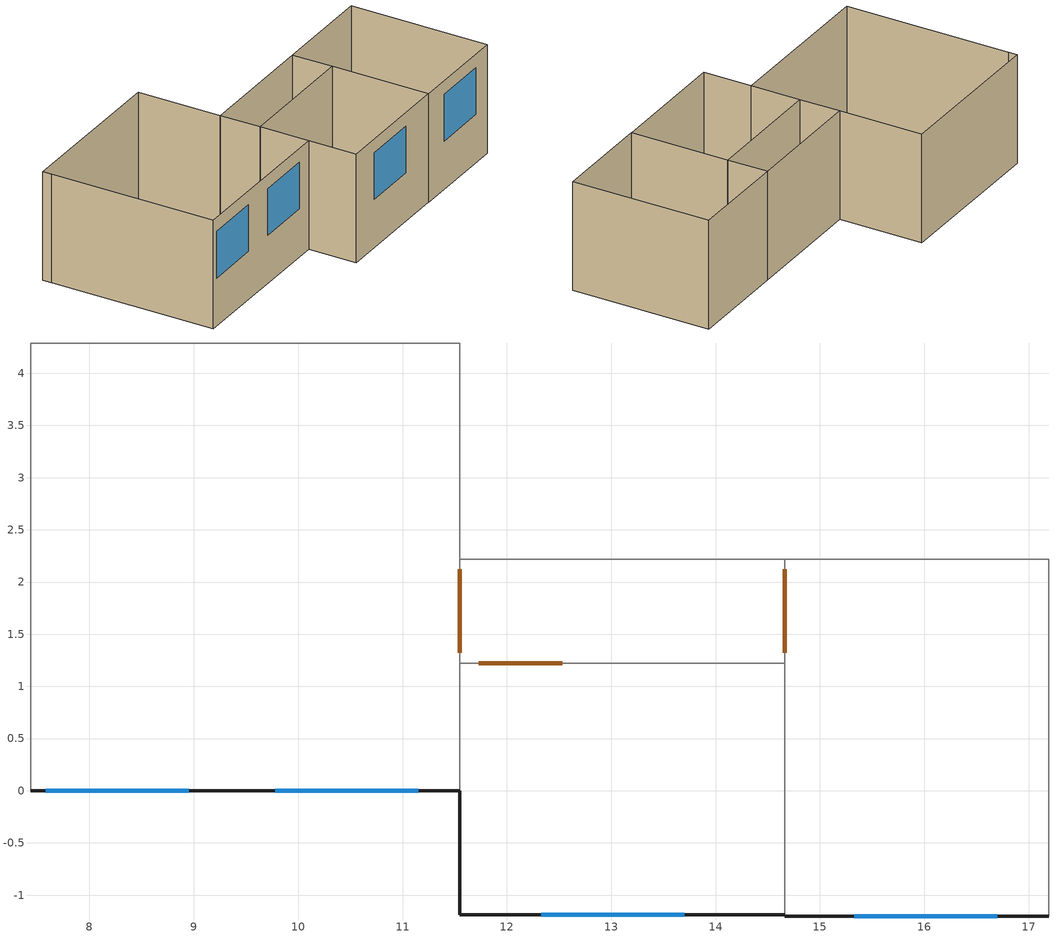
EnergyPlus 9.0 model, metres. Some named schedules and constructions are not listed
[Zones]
SalaCoz_M
 wall outside (par_ext): 7.44,0 11.55,0 z15:17.7
 wall adiabatic (par_int): 11.55,2.22 11.55,4.29 7.44,4.29 7.44,4.07 7.44,0 z15:17.7
 wall to Cor_M (par_int): 11.55,1.22 11.55,2.22 z15:17.7
 wall to Q1_M (par_int): 11.55,0 11.55,1.22 z15:17.7
 window (Vid87): 7.58,0 8.95,0 / 9.78,0 11.15,0 z16.2:17.36
 door inside (Porta_3_cm): 11.55,1.32 11.55,2.12 z15:17.1
Cor_M
 wall adiabatic (par_int): 14.66,2.22 11.55,2.22 z15:17.7
 wall to Q1_M (par_int): 11.55,1.22 14.66,1.22 z15:17.7
 wall to Q2_M (par_int): 14.66,1.22 14.66,2.22 z15:17.7
 door inside (Porta_3_cm): 14.66,1.32 14.66,2.12 / 11.73,1.22 12.53,1.22 z15:17.1
Q1_M
 wall outside (par_ext): 11.55,0 11.55,-1.19 14.66,-1.19 z15:17.7
 wall to Q2_M (par_int): 14.66,-1.19 14.66,1.22 z15:17.7
 window (Vid87): 12.33,-1.19 13.7,-1.19 z16.2:17.36
Q2_M
 wall outside (par_ext): 14.66,-1.2 17.19,-1.2 z15:17.7
 wall adiabatic (par_int): 17.19,-1.2 17.19,2.22 14.66,2.22 z15:17.7
 window (Vid87): 15.33,-1.2 16.7,-1.2 z16.2:17.36
[Building]
Ap_canto: North Axis {deg}=0; Terrain=City; Loads Convergence Tolerance Value=0.04; Temperature Convergence Tolerance Value {deltaC}=0.4; Solar Distribution=FullInteriorAndExteriorWithReflections; Maximum Number of Warmup Days=25; Minimum Number of Warmup Days=6
[Zone] Multiplier=1
SalaCoz_M; Cor_M; Q1_M; Q2_M
[People] Number of People Calculation Method=People; Fraction Radiant=0.3
Name | Zone or ZoneList | Number of People Schedule | Number of People | Activity Level Schedule
People_sala | SalaCoz_M | ocupacao_sala | 4 | ativ_sala
People_dorm1 | Q1_M | ocupacao_dorm | 2 | ativ_dorm
People_dorm2 | Q2_M | ocupacao_dorm | 2 | ativ_dorm
[Lights] Design Level Calculation Method=Watts/Area; Watts per Zone Floor Area {W/m2}=5; Return Air Fraction=0; Fraction Radiant=0.32; Fraction Visible=0.23; Fraction Replaceable=0
Name | Zone or ZoneList | Schedule
Ilum_dorm1 | Q1_M | ilum_dorm
Ilum_dorm2 | Q2_M | ilum_dorm
Ilum_sala | SalaCoz_M | ilum_sala
[ElectricEquipment]
Eq_sala: Zone or ZoneList=SalaCoz_M; Schedule=eq_sala; Design Level Calculation Method=EquipmentLevel; Design Level {W}=120; Fraction Latent=0; Fraction Radiant=0.3; Fraction Lost=0
